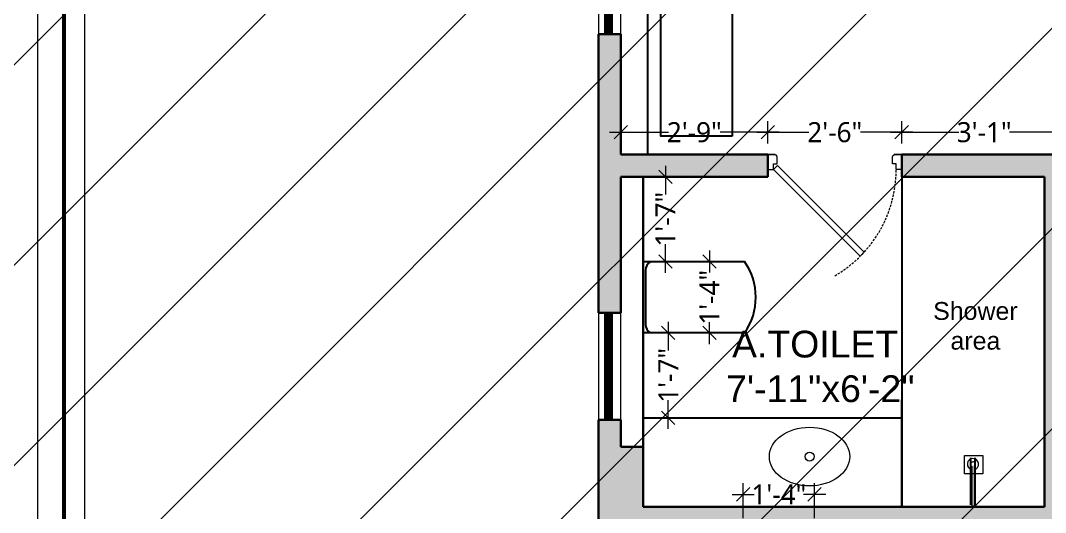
# Model space of a CAD drawing. Header units: inches. Extents: x -179 to 4134, y -2155 to 815.
# Drawn here: x 37.7 to 267.5, y -1545.9 to -1435.6 of the extents above; entities that cross this region are included whole.
import ezdxf

# ---------------------------------------------------------------- set-up
doc = ezdxf.new("R2010")
doc.units = ezdxf.units.IN
doc.header["$LTSCALE"] = 5
doc.linetypes.add('HIDDEN', pattern=[0.375, 0.25, -0.125])
for name, color, linetype, lineweight in [('DIM', 5, 'Continuous', 9), ('doors', 24, 'Continuous', 9), ('Furniture-New', 217, 'Continuous', 5), ('text', 7, 'Continuous', 5), ('title', 7, 'Continuous', 5), ('wall', 7, 'Continuous', 30), ('wall hatch', 252, 'Continuous', 5), ('window', 162, 'Continuous', 9)]:
    doc.layers.add(name, color=color, linetype=linetype, lineweight=lineweight)
doc.layers.add('FURNITURE', color=8, linetype='Continuous')
doc.styles.add('irfan', font='trebuc.ttf')
doc.styles.add('KARUN', font='arial.ttf')
doc.dimstyles.new('IRFAN', dxfattribs={"dimtxt": 4.5, "dimasz": 3, "dimexe": 2.5, "dimexo": 2.5, "dimgap": 0.09, "dimtad": 0, "dimdec": 1, "dimzin": 3, "dimdsep": 46, "dimlunit": 4, "dimtxsty": 'irfan', "dimblk": 'OBLIQUE', "dimcen": 2, "dimdle": 2.5, "dimclrd": 251, "dimclre": 251, "dimclrt": 7, "dimadec": 0, "dimazin": 0, "dimtm": 1e-09, "dimtfac": 1, "dimtdec": 1, "dimtofl": 0, "dimtmove": 0, "dimatfit": 3, "dimfxl": 2, "dimtolj": 1, "dimtzin": 0, "dimlwd": 0, "dimlwe": -1, "dimarcsym": 0})

# ---------------------------------------------------------------- blocks, each defined once
blk = doc.blocks.new('d2')
at = {"layer": 'doors'}
blk.add_lwpolyline([(-25.9, 26.27), (-2.56, 2.94), (-1.5, 4), (-24.84, 27.34), (-25.9, 26.27)], dxfattribs=at)
blk.add_lwpolyline([(-36, 0), (-34, 0), (-36, 0), (-36, 4), (-34.5, 4), (-34.5, 2.5), (-33.5, 2.5), (-33.5, 0.5), (-33.62, 0.5), (-33.62, 0.38, -0.414214), (-33.88, 0.12), (-34, 0.12), (-34, 0)], format="xyb", dxfattribs=at)
blk.add_lwpolyline([(0, 4), (-1.5, 4), (-1.5, 2.5), (-2.5, 2.5), (-2.5, 0.5), (-2.38, 0.5), (-2.38, 0.38, 0.414214), (-2.12, 0.12), (-2, 0.12), (-2, 0), (0, 0), (-2, 0), (0, 0), (0, 4)], format="xyb", close=True, dxfattribs=at)
at = {"layer": 'doors', "color": 144, "linetype": 'HIDDEN', "ltscale": 0.5}
blk.add_arc((-1.5, 4), 33.03, 120, 182.6026, dxfattribs=at)
blk = doc.blocks.new('door')
at = {"layer": 'doors', "linetype": 'Continuous'}
blk.add_line((0, 0), (0, 0), dxfattribs=at)
at = {"layer": 'doors', "xscale": -1.166666666666717, "yscale": 1.166666666666717, "zscale": 1.166666666666717, "rotation": 270}
blk.add_blockref('d2', (0, 0), dxfattribs=at)
blk = doc.blocks.new('_Oblique')
at = {"color": 0, "linetype": 'ByBlock', "lineweight": -2}
blk.add_line((-0.5, -0.5), (0.5, 0.5), dxfattribs=at)
blk = doc.blocks.new('*D223')
at = {"layer": 'Defpoints', "color": 0, "ltscale": 0.25, "transparency": 16777216}
for p in [(235.25, -1460.64), (235.25, -1465.63), (272.25, -1465.63)]:
    blk.add_point(p, dxfattribs=at)
at = {"layer": 'DIM', "color": 1, "ltscale": 0.25, "transparency": 16777216}
for p, q in [((235.25, -1463.13), (235.25, -1458.14)), ((272.25, -1463.13), (272.25, -1458.14))]:
    blk.add_line(p, q, dxfattribs=at)
at = {"layer": 'DIM', "color": 251, "lineweight": 0, "ltscale": 0.25, "transparency": 16777216}
for p, q in [((232.75, -1460.64), (248.05, -1460.64)), ((274.75, -1460.64), (259.45, -1460.64))]:
    blk.add_line(p, q, dxfattribs=at)
at = {"layer": 'DIM', "color": 251, "lineweight": 0, "ltscale": 0.25, "transparency": 16777216, "xscale": 3, "yscale": 3, "zscale": 3, "rotation": 180}
blk.add_blockref('_Oblique', (235.25, -1460.64), dxfattribs=at)
at = {"layer": 'DIM', "color": 251, "lineweight": 0, "ltscale": 0.25, "transparency": 16777216, "xscale": 3, "yscale": 3, "zscale": 3}
blk.add_blockref('_Oblique', (272.25, -1460.64), dxfattribs=at)
at = {"layer": 'DIM', "color": 1, "ltscale": 0.25, "transparency": 16777216, "insert": (253.75, -1460.64), "char_height": 4.5, "attachment_point": 5, "style": 'irfan'}
blk.add_mtext('\\A1;3\'-1"', dxfattribs=at)
blk = doc.blocks.new('*D224')
at = {"layer": 'Defpoints', "color": 0, "ltscale": 0.25, "transparency": 16777216}
for p in [(205.25, -1460.64), (205.25, -1465.63), (235.25, -1465.63)]:
    blk.add_point(p, dxfattribs=at)
at = {"layer": 'DIM', "color": 1, "ltscale": 0.25, "transparency": 16777216}
for p, q in [((205.25, -1463.13), (205.25, -1458.14)), ((235.25, -1463.13), (235.25, -1458.14))]:
    blk.add_line(p, q, dxfattribs=at)
at = {"layer": 'DIM', "color": 251, "lineweight": 0, "ltscale": 0.25, "transparency": 16777216}
for p, q in [((202.75, -1460.64), (214.47, -1460.64)), ((237.75, -1460.64), (226.03, -1460.64))]:
    blk.add_line(p, q, dxfattribs=at)
at = {"layer": 'DIM', "color": 251, "lineweight": 0, "ltscale": 0.25, "transparency": 16777216, "xscale": 3, "yscale": 3, "zscale": 3, "rotation": 180}
blk.add_blockref('_Oblique', (205.25, -1460.64), dxfattribs=at)
at = {"layer": 'DIM', "color": 251, "lineweight": 0, "ltscale": 0.25, "transparency": 16777216, "xscale": 3, "yscale": 3, "zscale": 3}
blk.add_blockref('_Oblique', (235.25, -1460.64), dxfattribs=at)
at = {"layer": 'DIM', "color": 1, "ltscale": 0.25, "transparency": 16777216, "insert": (220.25, -1460.64), "char_height": 4.5, "attachment_point": 5, "style": 'irfan'}
blk.add_mtext('\\A1;2\'-6"', dxfattribs=at)
blk = doc.blocks.new('*D225')
at = {"layer": 'Defpoints', "color": 0, "ltscale": 0.25, "transparency": 16777216}
for p in [(172.25, -1460.64), (172.25, -1465.63), (205.25, -1465.63)]:
    blk.add_point(p, dxfattribs=at)
at = {"layer": 'DIM', "color": 1, "ltscale": 0.25, "transparency": 16777216}
for p, q in [((172.25, -1463.13), (172.25, -1458.14)), ((205.25, -1463.13), (205.25, -1458.14))]:
    blk.add_line(p, q, dxfattribs=at)
at = {"layer": 'DIM', "color": 251, "lineweight": 0, "ltscale": 0.25, "transparency": 16777216}
for p, q in [((169.75, -1460.64), (182.97, -1460.64)), ((207.75, -1460.64), (194.53, -1460.64))]:
    blk.add_line(p, q, dxfattribs=at)
at = {"layer": 'DIM', "color": 251, "lineweight": 0, "ltscale": 0.25, "transparency": 16777216, "xscale": 3, "yscale": 3, "zscale": 3, "rotation": 180}
blk.add_blockref('_Oblique', (172.25, -1460.64), dxfattribs=at)
at = {"layer": 'DIM', "color": 251, "lineweight": 0, "ltscale": 0.25, "transparency": 16777216, "xscale": 3, "yscale": 3, "zscale": 3}
blk.add_blockref('_Oblique', (205.25, -1460.64), dxfattribs=at)
at = {"layer": 'DIM', "color": 1, "ltscale": 0.25, "transparency": 16777216, "insert": (188.75, -1460.64), "char_height": 4.5, "attachment_point": 5, "style": 'irfan'}
blk.add_mtext('\\A1;2\'-9"', dxfattribs=at)
blk = doc.blocks.new('*D266')
at = {"layer": 'Defpoints', "color": 0, "ltscale": 0.25, "transparency": 16777216}
for p in [(215.71, -1541.81), (199.71, -1549.63), (215.71, -1549.63)]:
    blk.add_point(p, dxfattribs=at)
at = {"layer": 'Furniture-New', "color": 251, "ltscale": 0.25, "transparency": 16777216}
for p, q in [((199.71, -1547.13), (199.71, -1539.31)), ((215.71, -1547.13), (215.71, -1539.31))]:
    blk.add_line(p, q, dxfattribs=at)
at = {"layer": 'Furniture-New', "color": 251, "lineweight": 0, "ltscale": 0.25, "transparency": 16777216}
for p, q in [((197.21, -1541.81), (202.15, -1541.81)), ((218.21, -1541.81), (213.27, -1541.81))]:
    blk.add_line(p, q, dxfattribs=at)
at = {"layer": 'Furniture-New', "color": 251, "lineweight": 0, "ltscale": 0.25, "transparency": 16777216, "xscale": 3, "yscale": 3, "zscale": 3, "rotation": 180}
blk.add_blockref('_Oblique', (199.71, -1541.81), dxfattribs=at)
at = {"layer": 'Furniture-New', "color": 251, "lineweight": 0, "ltscale": 0.25, "transparency": 16777216, "xscale": 3, "yscale": 3, "zscale": 3}
blk.add_blockref('_Oblique', (215.71, -1541.81), dxfattribs=at)
at = {"layer": 'Furniture-New', "color": 7, "lineweight": -2, "ltscale": 0.25, "transparency": 16777216, "insert": (207.71, -1541.81), "char_height": 4.5, "attachment_point": 5, "style": 'irfan'}
blk.add_mtext('\\A1;1\'-4"', dxfattribs=at)
blk = doc.blocks.new('*D291')
at = {"layer": 'Defpoints', "color": 0, "ltscale": 0.25, "transparency": 16777216}
for p in [(177.25, -1470.63), (182.28, -1470.63), (177.25, -1489.63)]:
    blk.add_point(p, dxfattribs=at)
at = {"layer": 'Furniture-New', "color": 251, "lineweight": 0, "ltscale": 0.25, "transparency": 16777216}
for p, q in [((182.28, -1468.13), (182.28, -1474.56)), ((182.28, -1492.13), (182.28, -1485.69))]:
    blk.add_line(p, q, dxfattribs=at)
at = {"layer": 'Furniture-New', "color": 251, "ltscale": 0.25, "transparency": 16777216}
for p, q in [((179.75, -1470.63), (184.78, -1470.63)), ((179.75, -1489.63), (184.78, -1489.63))]:
    blk.add_line(p, q, dxfattribs=at)
at = {"layer": 'Furniture-New', "color": 251, "lineweight": 0, "ltscale": 0.25, "transparency": 16777216, "xscale": 3, "yscale": 3, "zscale": 3}
for p, rotation in [((182.28, -1470.63), 90), ((182.28, -1489.63), 270)]:
    blk.add_blockref('_Oblique', p, dxfattribs=dict(at, rotation=rotation))
at = {"layer": 'Furniture-New', "color": 7, "ltscale": 0.25, "transparency": 16777216, "insert": (182.28, -1480.13), "char_height": 4.5, "attachment_point": 5, "rotation": 90, "style": 'irfan'}
blk.add_mtext('\\A1;1\'-7"', dxfattribs=at)
blk = doc.blocks.new('*D292')
at = {"layer": 'Defpoints', "color": 0, "ltscale": 0.25, "transparency": 16777216}
for p in [(177.25, -1505.63), (177.25, -1524.63), (182.91, -1524.63)]:
    blk.add_point(p, dxfattribs=at)
at = {"layer": 'Furniture-New', "color": 251, "lineweight": 0, "ltscale": 0.25, "transparency": 16777216}
for p, q in [((182.91, -1503.13), (182.91, -1509.56)), ((182.91, -1527.13), (182.91, -1520.69))]:
    blk.add_line(p, q, dxfattribs=at)
at = {"layer": 'Furniture-New', "color": 251, "ltscale": 0.25, "transparency": 16777216}
for p, q in [((179.75, -1505.63), (185.41, -1505.63)), ((179.75, -1524.63), (185.41, -1524.63))]:
    blk.add_line(p, q, dxfattribs=at)
at = {"layer": 'Furniture-New', "color": 251, "lineweight": 0, "ltscale": 0.25, "transparency": 16777216, "xscale": 3, "yscale": 3, "zscale": 3}
for p, rotation in [((182.91, -1505.63), 90), ((182.91, -1524.63), 270)]:
    blk.add_blockref('_Oblique', p, dxfattribs=dict(at, rotation=rotation))
at = {"layer": 'Furniture-New', "color": 7, "ltscale": 0.25, "transparency": 16777216, "insert": (182.91, -1515.13), "char_height": 4.5, "attachment_point": 5, "rotation": 90, "style": 'irfan'}
blk.add_mtext('\\A1;1\'-7"', dxfattribs=at)
blk = doc.blocks.new('*D293')
at = {"layer": 'Defpoints', "color": 0, "ltscale": 0.25, "transparency": 16777216}
for p in [(192.15, -1489.63), (192.15, -1505.63), (192.15, -1505.63)]:
    blk.add_point(p, dxfattribs=at)
at = {"layer": 'Furniture-New', "color": 251, "lineweight": 0, "ltscale": 0.25, "transparency": 16777216}
for p, q in [((192.15, -1487.13), (192.15, -1492.06)), ((192.15, -1508.13), (192.15, -1503.19))]:
    blk.add_line(p, q, dxfattribs=at)
at = {"layer": 'Furniture-New', "color": 251, "lineweight": 0, "ltscale": 0.25, "transparency": 16777216, "xscale": 3, "yscale": 3, "zscale": 3}
for p, rotation in [((192.15, -1489.63), 90), ((192.15, -1505.63), 270)]:
    blk.add_blockref('_Oblique', p, dxfattribs=dict(at, rotation=rotation))
at = {"layer": 'Furniture-New', "color": 7, "ltscale": 0.25, "transparency": 16777216, "insert": (192.15, -1497.63), "char_height": 4.5, "attachment_point": 5, "rotation": 90, "style": 'irfan'}
blk.add_mtext('\\A1;1\'-4"', dxfattribs=at)

msp = doc.modelspace()

# ---------------------------------------------------------------- hatches: boundary and pattern name
at = {"lineweight": 15, "ltscale": 0.25, "transparency": 33554687}
h = msp.add_hatch(dxfattribs=at)
h.set_pattern_fill('ANSI31', color=256, scale=10)
h.paths.add_polyline_path([(-179.41, 814.5), (2097.9, 814.5), (2097.9, -2154.98), (-179.41, -2154.98)])
at = {"layer": 'wall hatch', "ltscale": 0.25}
h = msp.add_hatch(color=256, dxfattribs=at)
h.dxf.hatch_style = 1
h.paths.add_polyline_path([(205.25, -1465.63), (172.25, -1465.63), (172.25, -1438.63), (167.25, -1438.63), (167.25, -1501.13), (172.25, -1501.13), (172.25, -1470.63), (205.25, -1470.63)])
h = msp.add_hatch(color=256, dxfattribs=at)
h.dxf.hatch_style = 1
h.paths.add_polyline_path([(272.25, -1465.63), (235.25, -1465.63), (235.25, -1470.63), (267.25, -1470.63), (267.25, -1544.63), (177.25, -1544.63), (177.25, -1531.13), (172.25, -1531.13), (172.25, -1525.13), (167.25, -1525.13), (167.25, -1566.13), (172.75, -1566.13), (172.75, -1549.63), (262.75, -1549.63), (267.75, -1549.63), (317.25, -1549.63), (317.25, -1567.63), (322.25, -1567.63), (322.25, -1470.63), (325.75, -1470.63), (325.75, -1465.63), (317.25, -1465.63), (317.25, -1544.63), (272.25, -1544.63)])

# ---------------------------------------------------------------- linework, layer by layer
at = {"color": 25, "ltscale": 0.25}
for p, q in [((177.25, -1470.63), (177.25, -1524.63)), ((177.25, -1524.63), (235.25, -1524.63))]:
    msp.add_line(p, q, dxfattribs=at)
for p, q in [((177.25, -1489.63), (177.25, -1505.63)), ((177.25, -1489.63), (200.02, -1489.63)), ((177.83, -1491.63), (177.83, -1503.73)), ((200.02, -1505.63), (177.25, -1505.63))]:
    msp.add_line(p, q)
for centre, radius, start, end in [((180.13, -1491.63), 2.3, 119.7956, 180), ((188.64, -1497.63), 13.91, 324.9086, 35.1053), ((180.13, -1503.73), 2.3, 180, 235.4709)]:
    msp.add_arc(centre, radius, start, end)
at = {"layer": 'FURNITURE'}
for p, q in [((250.75, -1544.13), (250.75, -1533.6)), ((251.75, -1544.13), (251.75, -1533.6))]:
    msp.add_line(p, q, dxfattribs=at)
at = {"layer": 'FURNITURE', "lineweight": 15}
for p, q in [((250.98, -1535.49), (250.98, -1544.53)), ((251.52, -1535.47), (251.52, -1544.53))]:
    msp.add_line(p, q, dxfattribs=at)
msp.add_lwpolyline([(249.33, -1533.11), (253.42, -1533.11), (253.42, -1537.2), (249.33, -1537.2)], close=True, dxfattribs=at)
at = {"layer": 'FURNITURE', "lineweight": 5}
msp.add_circle((214.6, -1533.34), 1, dxfattribs=at)
at = {"layer": 'FURNITURE', "lineweight": 15}
for radius, start, end in [(1.25, 283.0779, 258.3906), (0.51, 303.5956, 240.5213)]:
    msp.add_arc((251.23, -1535.04), radius, start, end, dxfattribs=at)
at = {"layer": 'FURNITURE', "lineweight": 5}
msp.add_ellipse((214.6, -1533.34), major_axis=(-9, 0), ratio=0.731859, dxfattribs=at)
at = {"layer": 'Furniture-New', "lineweight": -2, "ltscale": 0.25}
msp.add_lwpolyline([(197.25, -1461.51), (181.25, -1461.51), (181.25, -1431.01), (197.25, -1431.01), (197.25, -1461.51)], dxfattribs=at)
at = {"layer": 'title'}
for points in [[(915.51, -1887.37), (915.51, -1269.38), (41.49, -1269.38), (41.49, -1887.37)], [(904.99, -1279.9), (52.01, -1279.9), (52.01, -1875.48), (904.99, -1875.48)]]:
    msp.add_lwpolyline(points, close=True, dxfattribs=at)
at = {"layer": 'title', "color": 7, "linetype": 'Continuous', "const_width": 0.902}
msp.add_lwpolyline([(909.57, -1275.32), (47.42, -1275.32), (47.42, -1881.44), (909.57, -1881.44)], close=True, dxfattribs=at)
at = {"layer": 'wall', "lineweight": -2, "ltscale": 0.25}
msp.add_line((178.25, -1384.63), (178.25, -1465.63), dxfattribs=at)
at = {"layer": 'wall', "ltscale": 0.25}
for p, q in [((172.25, -1438.63), (167.25, -1438.63)), ((167.25, -1501.13), (167.25, -1438.63)), ((172.25, -1465.63), (172.25, -1438.63)), ((205.25, -1465.63), (172.25, -1465.63)), ((205.25, -1470.63), (205.25, -1465.63)), ((272.25, -1465.63), (235.25, -1465.63)), ((235.25, -1470.63), (235.25, -1465.63)), ((205.25, -1470.63), (172.25, -1470.63)), ((172.25, -1501.13), (172.25, -1470.63)), ((177.25, -1531.13), (177.25, -1470.63)), ((267.25, -1470.63), (235.25, -1470.63)), ((267.25, -1544.63), (267.25, -1470.63)), ((172.25, -1501.13), (167.25, -1501.13)), ((172.25, -1525.13), (167.25, -1525.13)), ((167.25, -1566.13), (167.25, -1525.13)), ((172.25, -1531.13), (172.25, -1525.13)), ((177.25, -1531.13), (172.25, -1531.13)), ((177.25, -1544.63), (177.25, -1531.13)), ((267.25, -1544.63), (177.25, -1544.63))]:
    msp.add_line(p, q, dxfattribs=at)
at = {"layer": 'wall', "lineweight": -3, "ltscale": 0.25}
msp.add_line((235.25, -1470.63), (235.25, -1544.63), dxfattribs=at)
at = {"layer": 'wall', "color": 25, "lineweight": -2, "ltscale": 0.25}
msp.add_line((235.25, -1544.63), (235.25, -1520.63), dxfattribs=at)
at = {"layer": 'wall', "color": 152, "ltscale": 0.25, "true_color": 0x2776bb}
for p, q in [((235.25, -1544.63), (267.25, -1544.63)), ((250.98, -1544.53), (251.52, -1544.53))]:
    msp.add_line(p, q, dxfattribs=at)
at = {"layer": 'window', "color": 29, "ltscale": 0.25}
for p, q in [((167.25, -1390.63), (167.25, -1438.63)), ((172.25, -1438.63), (172.25, -1390.63)), ((167.25, -1501.13), (167.25, -1525.13)), ((172.25, -1525.13), (172.25, -1501.13))]:
    msp.add_line(p, q, dxfattribs=at)
at = {"layer": 'window', "color": 5, "ltscale": 0.25, "const_width": 2}
for points in [[(169.5, -1438.63), (169.5, -1390.63)], [(169.5, -1525.13), (169.5, -1501.13)]]:
    msp.add_lwpolyline(points, dxfattribs=at)

# ---------------------------------------------------------------- block references
at = {"layer": 'doors', "linetype": 'ByBlock', "lineweight": 0, "xscale": -0.7142857142856247, "yscale": 0.7142857142856247, "zscale": 0.7142857142856247, "rotation": 89.95942892069796}
msp.add_blockref('door', (205.25, -1465.63), dxfattribs=at)

# ---------------------------------------------------------------- texts
at = {"layer": 'text', "color": 251, "lineweight": 25, "insert": (266.08, -1509.42), "char_height": 4, "width": 28.5948, "attachment_point": 9, "style": 'KARUN'}
msp.add_mtext('\\A1;\\pxqc,t10;Shower \\Parea', dxfattribs=at)
at = {"layer": 'text', "lineweight": 25, "insert": (252.8, -1521.21), "char_height": 6, "width": 73.8995, "attachment_point": 9, "style": 'KARUN'}
msp.add_mtext('\\A1;\\pxqc,t10;A.TOILET\\P 7\'-11"x6\'-2"', dxfattribs=at)

# ---------------------------------------------------------------- dimensions: what is measured, and where the dimension line sits
at = {"layer": 'DIM', "ltscale": 0.25}
for base, p1, p2, picture, middle in [((172.25, -1460.64), (205.25, -1465.63), (172.25, -1465.63), '*D225', (188.75, -1460.64)), ((205.25, -1460.64), (235.25, -1465.63), (205.25, -1465.63), '*D224', (220.25, -1460.64)), ((235.25, -1460.64), (272.25, -1465.63), (235.25, -1465.63), '*D223', (253.75, -1460.64))]:
    dim = msp.add_linear_dim(base=base, p1=p1, p2=p2, angle=180, dimstyle='IRFAN', override={"dimpost": '\\X', "dimclre": 1, "dimclrt": 1, "dimtmove": 1}, dxfattribs=at)
    dim.commit()
    dim.dimension.update_dxf_attribs({"geometry": picture, "text_midpoint": middle})
at = {"layer": 'Furniture-New', "ltscale": 0.25}
for base, p1, p2, picture, middle in [((182.28, -1470.63), (177.25, -1489.63), (177.25, -1470.63), '*D291', (182.28, -1480.13)), ((192.15, -1505.63), (192.15, -1489.63), (192.15, -1505.63), '*D293', (192.15, -1497.63)), ((182.91, -1524.63), (177.25, -1505.63), (177.25, -1524.63), '*D292', (182.91, -1515.13))]:
    dim = msp.add_linear_dim(base=base, p1=p1, p2=p2, angle=90, dimstyle='IRFAN', override={"dimpost": '\\X'}, dxfattribs=at)
    dim.commit()
    dim.dimension.update_dxf_attribs({"geometry": picture, "text_midpoint": middle})
at = {"layer": 'Furniture-New', "lineweight": -2, "ltscale": 0.25}
dim = msp.add_linear_dim(base=(215.71, -1541.81), p1=(199.71, -1549.63), p2=(215.71, -1549.63), dimstyle='IRFAN', override={"dimpost": '\\X'}, dxfattribs=at)
dim.commit()
dim.dimension.update_dxf_attribs({"geometry": '*D266', "text_midpoint": (207.71, -1541.81)})

doc.saveas('drawing.dxf')
